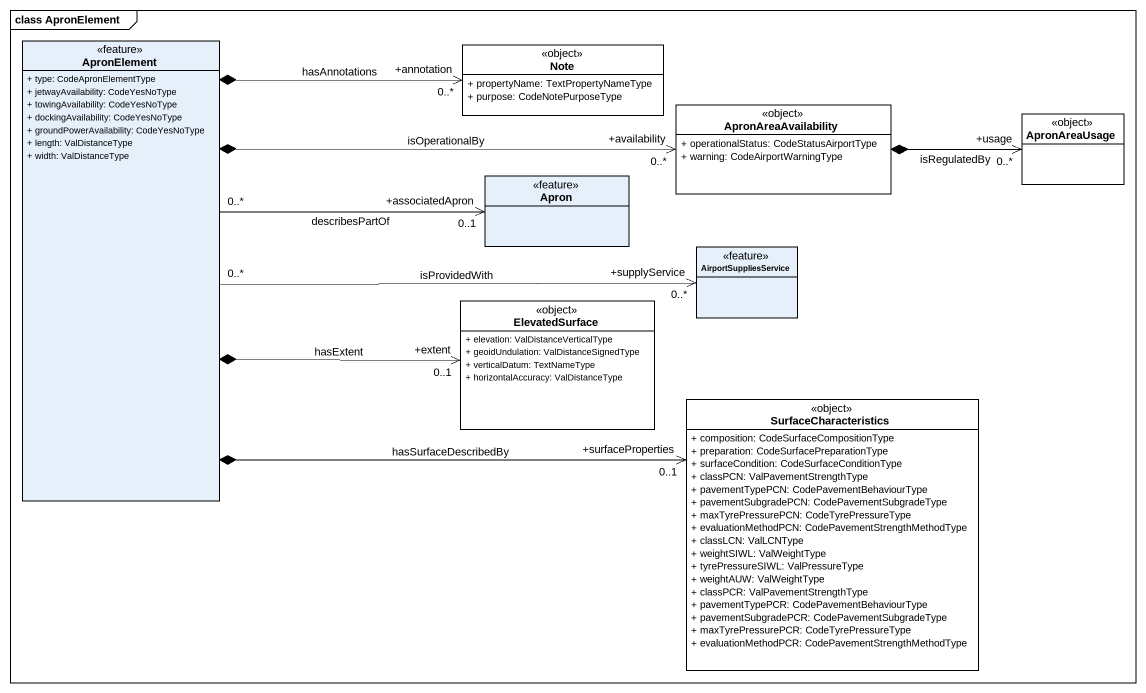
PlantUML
@startuml
mainframe class ApronElement
hide circle
hide empty members
skinparam classAttributeIconSize 0
class ApronElement <<feature>> {
  + type: CodeApronElementType
  + jetwayAvailability: CodeYesNoType
  + towingAvailability: CodeYesNoType
  + dockingAvailability: CodeYesNoType
  + groundPowerAvailability: CodeYesNoType
  + length: ValDistanceType
  + width: ValDistanceType
}
class "Note" as Note_ <<object>> #FFFFFF {
  + propertyName: TextPropertyNameType
  + purpose: CodeNotePurposeType
}
class ApronAreaAvailability <<object>> #FFFFFF {
  + operationalStatus: CodeStatusAirportType
  + warning: CodeAirportWarningType
}
class ApronAreaUsage <<object>> #FFFFFF
class Apron <<feature>>
class AirportSuppliesService <<feature>>
class ElevatedSurface <<object>> #FFFFFF {
  + elevation: ValDistanceVerticalType
  + geoidUndulation: ValDistanceSignedType
  + verticalDatum: TextNameType
  + horizontalAccuracy: ValDistanceType
}
class SurfaceCharacteristics <<object>> #FFFFFF {
  + composition: CodeSurfaceCompositionType
  + preparation: CodeSurfacePreparationType
  + surfaceCondition: CodeSurfaceConditionType
  + classPCN: ValPavementStrengthType
  + pavementTypePCN: CodePavementBehaviourType
  + pavementSubgradePCN: CodePavementSubgradeType
  + maxTyrePressurePCN: CodeTyrePressureType
  + evaluationMethodPCN: CodePavementStrengthMethodType
  + classLCN: ValLCNType
  + weightSIWL: ValWeightType
  + tyrePressureSIWL: ValPressureType
  + weightAUW: ValWeightType
  + classPCR: ValPavementStrengthType
  + pavementTypePCR: CodePavementBehaviourType
  + pavementSubgradePCR: CodePavementSubgradeType
  + maxTyrePressurePCR: CodeTyrePressureType
  + evaluationMethodPCR: CodePavementStrengthMethodType
}
ApronElement *-right-> "+annotation\n0..*" Note_ : hasAnnotations
ApronElement *-right-> "+availability\n0..*" ApronAreaAvailability : isOperationalBy
ApronElement "0..*" -right-> "+associatedApron\n0..1" Apron : describesPartOf
ApronElement "0..*" -right-> "+supplyService\n0..*" AirportSuppliesService : isProvidedWith
ApronElement *-right-> "+extent\n0..1" ElevatedSurface : hasExtent
ApronElement *-right-> "+surfaceProperties\n0..1" SurfaceCharacteristics : hasSurfaceDescribedBy
ApronAreaAvailability *-right-> "+usage\n0..*" ApronAreaUsage : isRegulatedBy
@enduml
